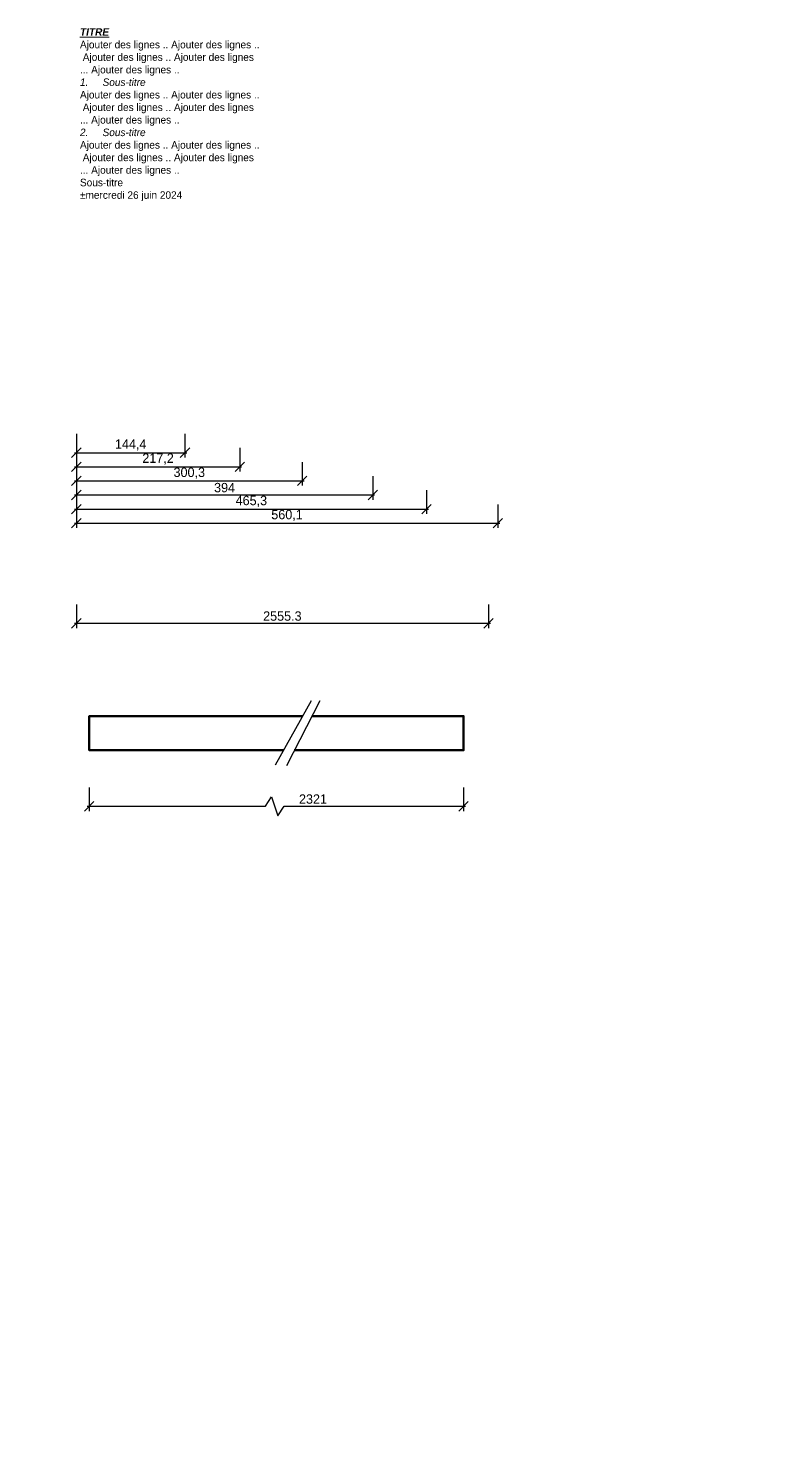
# Model space of a CAD drawing. Header units: centimetres. Extents: x -14 to 5745, y 0 to 1910.
# Drawn here: x 2689 to 3669, y 0 to 1879 of the extents above; entities that cross this region are included whole.
import ezdxf
from ezdxf import colors
from ezdxf.entities.mleader import LeaderData, LeaderLine
from ezdxf.enums import TextEntityAlignment as Align
from ezdxf.math import Vec2, Vec3

# ---------------------------------------------------------------- set-up
doc = ezdxf.new("R2010")
doc.units = ezdxf.units.CM
doc.layers.add('01-MURS_coupés', color=140, linetype='Continuous', lineweight=50)
doc.layers.add('85-TEXTE', color=7, linetype='Continuous', lineweight=20)
doc.layers.add('81-COTATIONS', color=7, linetype='Continuous', lineweight=20, true_color=0xfa3d3d)
doc.styles.add('ELE_CENTURY_GOTHIC', font='GOTHIC.TTF')
doc.styles.add('ELE_CENTURY_GOTHIC GRAS', font='GOTHICB.TTF')
doc.styles.get("Standard").update_dxf_attribs({"font": 'arial.ttf'})
doc.dimstyles.new('ELE_ARC_1-50', dxfattribs={"dimscale": 5, "dimtxt": 2.5, "dimasz": 2.5, "dimexe": 1.25, "dimexo": 0.625, "dimtad": 1, "dimtoh": 1, "dimdec": 1, "dimzin": 9, "dimtxsty": 'ELE_CENTURY_GOTHIC', "dimblk": 'OBLIQUE', "dimcen": 0, "dimdle": 0.5, "dimclrt": 256, "dimadec": 1, "dimazin": 2, "dimtp": 0.01, "dimtm": 0.01, "dimtfac": 0.5, "dimtdec": 1, "dimtofl": 0, "dimtmove": 0, "dimatfit": 3, "dimfxl": 5, "dimfxlon": 1, "dimtfillclr": 2, "dimarcsym": 0})

# ---------------------------------------------------------------- blocks, each defined once
blk = doc.blocks.new('_Oblique')
at = {"color": 0, "linetype": 'ByBlock', "lineweight": -2}
blk.add_line((-0.5, -0.5), (0.5, 0.5), dxfattribs=at)
blk = doc.blocks.new('*D23')
at = {"layer": '81-COTATIONS', "color": 0, "lineweight": -2, "transparency": 16777216}
for p, q in [((2753.3, 1339.8), (2753.3, 1308.6)), ((2897.7, 1339.8), (2897.7, 1308.6)), ((2750.8, 1314.8), (2900.2, 1314.8))]:
    blk.add_line(p, q, dxfattribs=at)
at = {"layer": 'Defpoints', "color": 0, "transparency": 16777216}
for p in [(2753.3, 1387.8), (2897.7, 1387.8), (2897.7, 1314.8)]:
    blk.add_point(p, dxfattribs=at)
at = {"layer": '81-COTATIONS', "color": 0, "lineweight": -2, "transparency": 16777216, "xscale": 12.5, "yscale": 12.5, "zscale": 12.5, "rotation": 180}
blk.add_blockref('_Oblique', (2753.3, 1314.8), dxfattribs=at)
at = {"layer": '81-COTATIONS', "color": 0, "lineweight": -2, "transparency": 16777216, "xscale": 12.5, "yscale": 12.5, "zscale": 12.5}
blk.add_blockref('_Oblique', (2897.7, 1314.8), dxfattribs=at)
at = {"layer": '81-COTATIONS', "transparency": 16777216, "insert": (2825.5, 1325.1), "char_height": 12.5, "attachment_point": 5, "style": 'ELE_CENTURY_GOTHIC'}
blk.add_mtext('144,4', dxfattribs=at)
blk = doc.blocks.new('*D24')
at = {"layer": '81-COTATIONS', "color": 0, "lineweight": -2, "transparency": 16777216}
for p, q in [((2753.3, 1321.1), (2753.3, 1289.8)), ((2970.5, 1321.1), (2970.5, 1289.8)), ((2750.8, 1296.1), (2973, 1296.1))]:
    blk.add_line(p, q, dxfattribs=at)
at = {"layer": 'Defpoints', "color": 0, "transparency": 16777216}
for p in [(2970.5, 1445.4), (2753.3, 1387.8), (2970.5, 1296.1)]:
    blk.add_point(p, dxfattribs=at)
at = {"layer": '81-COTATIONS', "color": 0, "lineweight": -2, "transparency": 16777216, "xscale": 12.5, "yscale": 12.5, "zscale": 12.5, "rotation": 180}
blk.add_blockref('_Oblique', (2753.3, 1296.1), dxfattribs=at)
at = {"layer": '81-COTATIONS', "color": 0, "lineweight": -2, "transparency": 16777216, "xscale": 12.5, "yscale": 12.5, "zscale": 12.5}
blk.add_blockref('_Oblique', (2970.5, 1296.1), dxfattribs=at)
at = {"layer": '81-COTATIONS', "transparency": 16777216, "insert": (2861.9, 1306.4), "char_height": 12.5, "attachment_point": 5, "style": 'ELE_CENTURY_GOTHIC'}
blk.add_mtext('217,2', dxfattribs=at)
blk = doc.blocks.new('*D25')
at = {"layer": '81-COTATIONS', "color": 0, "lineweight": -2, "transparency": 16777216}
for p, q in [((2753.3, 1302.3), (2753.3, 1271.1)), ((3053.5, 1302.3), (3053.5, 1271.1)), ((2750.8, 1277.3), (3056, 1277.3))]:
    blk.add_line(p, q, dxfattribs=at)
at = {"layer": 'Defpoints', "color": 0, "transparency": 16777216}
for p in [(2753.3, 1387.8), (3053.5, 1331.6), (3053.5, 1277.3)]:
    blk.add_point(p, dxfattribs=at)
at = {"layer": '81-COTATIONS', "color": 0, "lineweight": -2, "transparency": 16777216, "xscale": 12.5, "yscale": 12.5, "zscale": 12.5, "rotation": 180}
blk.add_blockref('_Oblique', (2753.3, 1277.3), dxfattribs=at)
at = {"layer": '81-COTATIONS', "color": 0, "lineweight": -2, "transparency": 16777216, "xscale": 12.5, "yscale": 12.5, "zscale": 12.5}
blk.add_blockref('_Oblique', (3053.5, 1277.3), dxfattribs=at)
at = {"layer": '81-COTATIONS', "transparency": 16777216, "insert": (2903.4, 1287.6), "char_height": 12.5, "attachment_point": 5, "style": 'ELE_CENTURY_GOTHIC'}
blk.add_mtext('300,3', dxfattribs=at)
blk = doc.blocks.new('*D26')
at = {"layer": '81-COTATIONS', "color": 0, "lineweight": -2, "transparency": 16777216}
for p, q in [((2753.3, 1283.6), (2753.3, 1252.3)), ((3147.2, 1283.6), (3147.2, 1252.3)), ((2750.8, 1258.6), (3149.7, 1258.6))]:
    blk.add_line(p, q, dxfattribs=at)
at = {"layer": 'Defpoints', "color": 0, "transparency": 16777216}
for p in [(3147.2, 1408.2), (2753.3, 1387.8), (3147.2, 1258.6)]:
    blk.add_point(p, dxfattribs=at)
at = {"layer": '81-COTATIONS', "color": 0, "lineweight": -2, "transparency": 16777216, "xscale": 12.5, "yscale": 12.5, "zscale": 12.5, "rotation": 180}
blk.add_blockref('_Oblique', (2753.3, 1258.6), dxfattribs=at)
at = {"layer": '81-COTATIONS', "color": 0, "lineweight": -2, "transparency": 16777216, "xscale": 12.5, "yscale": 12.5, "zscale": 12.5}
blk.add_blockref('_Oblique', (3147.2, 1258.6), dxfattribs=at)
at = {"layer": '81-COTATIONS', "transparency": 16777216, "insert": (2950.3, 1268.3), "char_height": 12.5, "attachment_point": 5, "style": 'ELE_CENTURY_GOTHIC'}
blk.add_mtext('394', dxfattribs=at)
blk = doc.blocks.new('*D27')
at = {"layer": '81-COTATIONS', "color": 0, "lineweight": -2, "transparency": 16777216}
for p, q in [((2753.3, 1264.8), (2753.3, 1233.6)), ((3218.6, 1264.8), (3218.6, 1233.6)), ((2750.8, 1239.8), (3221.1, 1239.8))]:
    blk.add_line(p, q, dxfattribs=at)
at = {"layer": 'Defpoints', "color": 0, "transparency": 16777216}
for p in [(2753.3, 1387.8), (3218.6, 1335.8), (3218.6, 1239.8)]:
    blk.add_point(p, dxfattribs=at)
at = {"layer": '81-COTATIONS', "color": 0, "lineweight": -2, "transparency": 16777216, "xscale": 12.5, "yscale": 12.5, "zscale": 12.5, "rotation": 180}
blk.add_blockref('_Oblique', (2753.3, 1239.8), dxfattribs=at)
at = {"layer": '81-COTATIONS', "color": 0, "lineweight": -2, "transparency": 16777216, "xscale": 12.5, "yscale": 12.5, "zscale": 12.5}
blk.add_blockref('_Oblique', (3218.6, 1239.8), dxfattribs=at)
at = {"layer": '81-COTATIONS', "transparency": 16777216, "insert": (2985.9, 1250.1), "char_height": 12.5, "attachment_point": 5, "style": 'ELE_CENTURY_GOTHIC'}
blk.add_mtext('465,3', dxfattribs=at)
blk = doc.blocks.new('*D28')
at = {"layer": '81-COTATIONS', "color": 0, "lineweight": -2, "transparency": 16777216}
for p, q in [((2753.3, 1246.1), (2753.3, 1214.8)), ((3313.4, 1246.1), (3313.4, 1214.8)), ((2750.8, 1221.1), (3315.9, 1221.1))]:
    blk.add_line(p, q, dxfattribs=at)
at = {"layer": 'Defpoints', "color": 0, "transparency": 16777216}
for p in [(3313.4, 1402.9), (2753.3, 1387.8), (3313.4, 1221.1)]:
    blk.add_point(p, dxfattribs=at)
at = {"layer": '81-COTATIONS', "color": 0, "lineweight": -2, "transparency": 16777216, "xscale": 12.5, "yscale": 12.5, "zscale": 12.5, "rotation": 180}
blk.add_blockref('_Oblique', (2753.3, 1221.1), dxfattribs=at)
at = {"layer": '81-COTATIONS', "color": 0, "lineweight": -2, "transparency": 16777216, "xscale": 12.5, "yscale": 12.5, "zscale": 12.5}
blk.add_blockref('_Oblique', (3313.4, 1221.1), dxfattribs=at)
at = {"layer": '81-COTATIONS', "transparency": 16777216, "insert": (3033.3, 1231.4), "char_height": 12.5, "attachment_point": 5, "style": 'ELE_CENTURY_GOTHIC'}
blk.add_mtext('560,1', dxfattribs=at)
blk = doc.blocks.new('*D29')
at = {"layer": '81-COTATIONS', "color": 0, "lineweight": -2, "transparency": 16777216}
for p, q in [((2753.3, 1113), (2753.3, 1081.7)), ((3301, 1113), (3301, 1081.7)), ((2750.8, 1088), (3303.5, 1088))]:
    blk.add_line(p, q, dxfattribs=at)
at = {"layer": 'Defpoints', "color": 0, "transparency": 16777216}
for p in [(3301, 1444.4), (2753.3, 1387.8), (3301, 1088)]:
    blk.add_point(p, dxfattribs=at)
at = {"layer": '81-COTATIONS', "color": 0, "lineweight": -2, "transparency": 16777216, "xscale": 12.5, "yscale": 12.5, "zscale": 12.5, "rotation": 180}
blk.add_blockref('_Oblique', (2753.3, 1088), dxfattribs=at)
at = {"layer": '81-COTATIONS', "color": 0, "lineweight": -2, "transparency": 16777216, "xscale": 12.5, "yscale": 12.5, "zscale": 12.5}
blk.add_blockref('_Oblique', (3301, 1088), dxfattribs=at)
at = {"layer": '81-COTATIONS', "transparency": 16777216, "insert": (3027.1, 1097.6), "char_height": 12.5, "width": 244.674, "attachment_point": 5, "style": 'ELE_CENTURY_GOTHIC'}
blk.add_mtext('2555.3', dxfattribs=at)
blk = doc.blocks.new('*D41')
at = {"layer": '81-COTATIONS', "color": 0, "lineweight": -2, "transparency": 16777216}
for p, q in [((2770.4, 869.7), (2770.4, 838.4)), ((3267.9, 869.7), (3267.9, 838.4)), ((3004.5, 844.7), (3012.8, 857.2)), ((3012.8, 857.2), (3021.1, 832.2)), ((2767.9, 844.7), (3004.5, 844.7)), ((3021.1, 832.2), (3029.5, 844.7)), ((3029.5, 844.7), (3270.4, 844.7))]:
    blk.add_line(p, q, dxfattribs=at)
at = {"layer": 'Defpoints', "color": 0, "transparency": 16777216}
for p in [(2770.4, 919.2), (3267.9, 919.2), (3267.9, 844.7)]:
    blk.add_point(p, dxfattribs=at)
at = {"layer": '81-COTATIONS', "color": 0, "lineweight": -2, "transparency": 16777216, "xscale": 12.5, "yscale": 12.5, "zscale": 12.5, "rotation": 180}
blk.add_blockref('_Oblique', (2770.4, 844.7), dxfattribs=at)
at = {"layer": '81-COTATIONS', "color": 0, "lineweight": -2, "transparency": 16777216, "xscale": 12.5, "yscale": 12.5, "zscale": 12.5}
blk.add_blockref('_Oblique', (3267.9, 844.7), dxfattribs=at)
at = {"layer": '81-COTATIONS', "transparency": 16777216, "insert": (3067.8, 854.3), "char_height": 12.5, "attachment_point": 5, "style": 'ELE_CENTURY_GOTHIC'}
blk.add_mtext('2321', dxfattribs=at)
blk = doc.blocks.new('_TagHexagon')
at = {"color": 0, "linetype": 'ByBlock', "transparency": 16777216}
blk.add_lwpolyline([(-0.144, 0), (-0.072, 0.125), (0.072, 0.125), (0.144, 0), (0.072, -0.125), (-0.072, -0.125)], close=True, dxfattribs=at)
at = {"layer": '85-TEXTE', "color": 0, "transparency": 16777216, "style": 'ELE_CENTURY_GOTHIC'}
blk.add_attdef('NUMEROETIQUETTE', text='', height=0.0938, dxfattribs=at).set_placement((0, -0.047), align=Align.CENTER)
blk = doc.blocks.new('_Open')
at = {"color": 0, "linetype": 'ByBlock', "lineweight": -2}
for p, q in [((-1, 0.17), (0, 0)), ((-1, -0.17), (0, 0)), ((0, 0), (-1, 0))]:
    blk.add_line(p, q, dxfattribs=at)

msp = doc.modelspace()

# ---------------------------------------------------------------- linework, layer by layer
for p, q in [((3065.53, 984.84), (3017.47, 899.23)), ((3076.73, 984.84), (3032.39, 898.48))]:
    msp.add_line(p, q)
at = {"layer": '01-MURS_coupés'}
for points in [[(3028.67, 919.17), (2770.44, 919.17), (2770.44, 964.69), (3054.21, 964.69)], [(3066.38, 964.69), (3267.93, 964.69), (3267.93, 919.17), (3043.01, 919.17)]]:
    msp.add_lwpolyline(points, dxfattribs=at)

# ---------------------------------------------------------------- texts
at = {"layer": '85-TEXTE', "insert": (2758.13, 1879.03), "char_height": 10, "attachment_point": 1, "style": 'ELE_CENTURY_GOTHIC GRAS'}
msp.add_mtext_dynamic_manual_height_columns('{\\fCentury Gothic|b1|i1|c0|p34;\\L\\C240;\\c2367469;TITRE}\\P{\\fCentury Gothic|b0|i0|c0|p34;Ajouter des lignes .. Ajouter des lignes ..\\P Ajouter des lignes .. Ajouter des lignes ... Ajouter des lignes ..\\P\\pi-30,l30,t30;\\fCentury Gothic|b0|i1|c0|p34;1.^ISous-titre\\P\\pi0,l0,tz;\\fCentury Gothic|b0|i0|c0|p34;Ajouter des lignes .. Ajouter des lignes ..\\P Ajouter des lignes .. Ajouter des lignes ... Ajouter des lignes ..\\P\\pi-30,l30,t30;\\fCentury Gothic|b0|i1|c0|p34;2.^ISous-titre\\P\\pi0,l0,tz;\\fCentury Gothic|b0|i0|c0|p34;Ajouter des lignes .. Ajouter des lignes ..\\P Ajouter des lignes .. Ajouter des lignes ... Ajouter des lignes ..\\PSous-titre\\P±mercredi 26 juin 2024}', width=242.8917, gutter_width=50, heights=[388.45], dxfattribs=at)

# ---------------------------------------------------------------- dimensions: what is measured, and where the dimension line sits
at = {"layer": '81-COTATIONS'}
for base, p2, picture, middle in [((2970.48, 1296.09), (2970.48, 1445.43), '*D24', (2861.87, 1306.35)), ((3147.25, 1258.59), (3147.25, 1408.18), '*D26', (2950.26, 1268.28)), ((3313.37, 1221.09), (3313.37, 1402.86), '*D28', (3033.32, 1231.35)), ((2897.66, 1314.84), (2897.66, 1387.82), '*D23', (2825.46, 1325.1)), ((3053.54, 1277.34), (3053.54, 1331.57), '*D25', (2903.4, 1287.6)), ((3218.59, 1239.84), (3218.59, 1335.83), '*D27', (2985.93, 1250.1))]:
    dim = msp.add_linear_dim(base=base, p1=(2753.27, 1387.82), p2=p2, dimstyle='ELE_ARC_1-50', override={"dimpost": '\\X'}, dxfattribs=at)
    dim.commit()
    dim.dimension.update_dxf_attribs({"geometry": picture, "text_midpoint": middle})
dim = msp.add_linear_dim(base=(3300.97, 1087.95), p1=(2753.27, 1387.82), p2=(3300.97, 1444.36), text='2555.3', dimstyle='ELE_ARC_1-50', override={"dimpost": '\\X'}, dxfattribs=at)
dim.commit()
dim.dimension.update_dxf_attribs({"geometry": '*D29', "text_midpoint": (3027.12, 1097.64)})
dim = msp.add_linear_dim(base=(3267.93, 844.66), p1=(2770.44, 919.17), p2=(3267.93, 919.17), text='2321', dimstyle='ELE_ARC_1-50', override={"dimpost": '\\X'}, dxfattribs=at)
dim.commit()
dim.dimension.update_dxf_attribs({"geometry": '*D41', "text_midpoint": (3067.84, 844.66), "dimtype": 160})

# ---------------------------------------------------------------- leaders
at = {"layer": '85-TEXTE'}
ml = msp.add_multileader_block('Standard', dxfattribs=at)
ml.set_content('_TagHexagon', color=6, scale=100)
ml.set_attribute('NUMEROETIQUETTE', '1', width=0)
ml.set_leader_properties()
ml.set_arrow_properties(name='OPEN')
ml.build(insert=Vec2(0, 0))
ml.multileader.update_dxf_attribs({"arrow_head_size": 12.5, "scale": 5})
ctx = ml.context
ctx.base_point, ctx.scale, ctx.char_height, ctx.arrow_head_size, ctx.landing_gap_size, ctx.plane_origin = Vec3(4627.06, 467.31), 5, 12.5, 12.5, 10, Vec3(4372.19, 380.11)
notes = []
notes.append((ctx, [(0, (0, 0, 0), (0, 0), (1, 0), 1, [])]))
ctx.block.insert = Vec3(4641.49, 467.31)
ml = msp.add_multileader_block('Standard', dxfattribs=at)
ml.set_content('_TagHexagon', color=6, scale=100)
ml.set_attribute('NUMEROETIQUETTE', 'AA', width=0)
ml.set_leader_properties()
ml.set_arrow_properties(name='OPEN')
ml.build(insert=Vec2(0, 0))
ml.multileader.update_dxf_attribs({"arrow_head_size": 12.5, "scale": 5})
ctx = ml.context
ctx.base_point, ctx.scale, ctx.char_height, ctx.arrow_head_size, ctx.landing_gap_size, ctx.plane_origin = Vec3(4598.19, 467.31), 5, 12.5, 12.5, 10, Vec3(4372.19, 256.14)
notes.append((ctx, [(0, (0, 0, 0), (0, 0), (1, 0), 1, [])]))
ctx.block.insert = Vec3(4612.62, 467.31)
for ctx, leaders in notes:
    for number, flags, end, landing, length, lines in leaders:
        leader = LeaderData()
        leader.index, (leader.has_last_leader_line, leader.has_dogleg_vector, leader.attachment_direction) = number, flags
        leader.last_leader_point, leader.dogleg_vector, leader.dogleg_length = Vec3(end), Vec3(landing), length
        for number, points, colour, breaks in lines:
            line = LeaderLine()
            line.index, line.vertices, line.color, line.breaks = number, Vec3.list(points), colors.encode_raw_color(colour), breaks
            leader.lines.append(line)
        ctx.leaders.append(leader)

doc.saveas('drawing.dxf')
